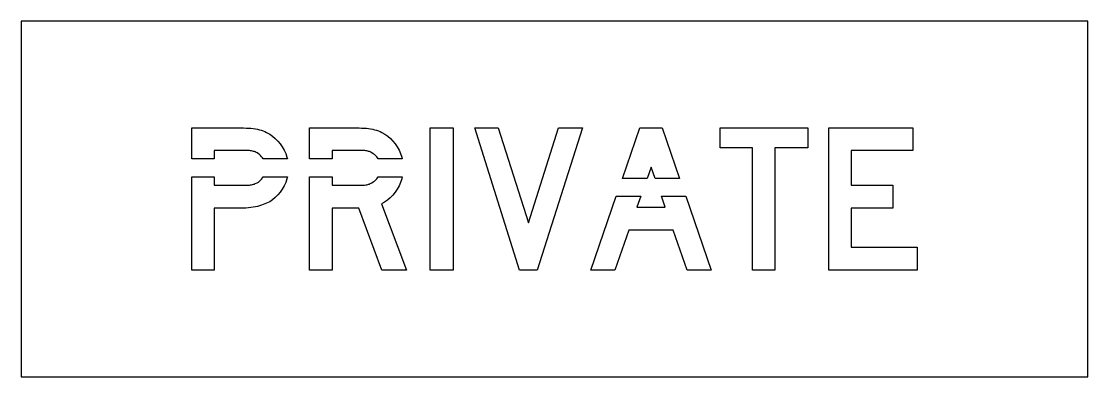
# Model space of a CAD drawing. Extents: x 0 to 30, y 0 to 10.
import ezdxf

# ---------------------------------------------------------------- set-up
doc = ezdxf.new("R2010")
doc.units = 0
doc.layers.add('CUT', color=7, linetype='Continuous')
doc.layers.add('OUTSIDE', color=1, linetype='Continuous')

msp = doc.modelspace()

# ---------------------------------------------------------------- linework, layer by layer
at = {"layer": 'CUT'}
for points in [[(6.6692, 6.2756), (6.6348, 6.2984), (6.6076, 6.3116), (6.5816, 6.3228), (6.556, 6.3328), (6.5304, 6.3412), (6.5044, 6.3484), (6.4772, 6.3544), (6.448, 6.3592), (6.4168, 6.3628), (6.3824, 6.3652), (6.3444, 6.3672), (6.3028, 6.368), (6.256, 6.3684), (5.428, 6.3684), (5.428, 6.1282), (4.7964, 6.1282), (4.7964, 7), (6.172, 7), (6.2504, 6.9992), (6.3244, 6.9976), (6.3944, 6.994), (6.4608, 6.9892), (6.524, 6.9824), (6.584, 6.9736), (6.6416, 6.9628), (6.6968, 6.95), (6.75, 6.9348), (6.8016, 6.9172), (6.852, 6.8968), (6.9016, 6.8736), (6.9876, 6.8264), (7.0692, 6.7696), (7.146, 6.704), (7.2176, 6.6308), (7.2832, 6.5508), (7.342, 6.4648), (7.3936, 6.374), (7.4372, 6.2792), (7.472, 6.1808), (7.4857, 6.1282), (6.8012, 6.1282), (6.7844, 6.1552), (6.7592, 6.1892), (6.7316, 6.2208), (6.7012, 6.2496)], [(9.9004, 6.2756), (9.8632, 6.2984), (9.8392, 6.3116), (9.8168, 6.3228), (9.7944, 6.3328), (9.7716, 6.3412), (9.748, 6.3484), (9.7228, 6.3544), (9.6952, 6.3592), (9.6648, 6.3628), (9.6304, 6.3652), (9.5916, 6.3672), (9.5476, 6.368), (9.4984, 6.3684), (8.7404, 6.3684), (8.7404, 6.1282), (8.1088, 6.1282), (8.1088, 7), (9.428, 7), (9.5032, 6.9992), (9.5748, 6.9976), (9.6424, 6.994), (9.7072, 6.9892), (9.7688, 6.9824), (9.828, 6.9736), (9.8848, 6.9628), (9.9396, 6.95), (9.9924, 6.9348), (10.044, 6.9172), (10.0944, 6.8968), (10.144, 6.8736), (10.2296, 6.8264), (10.3104, 6.7696), (10.3864, 6.704), (10.4564, 6.6308), (10.52, 6.5508), (10.5772, 6.4648), (10.6268, 6.374), (10.6688, 6.2792), (10.7024, 6.1808), (10.7154, 6.1282), (10.0414, 6.1282), (10.024, 6.1552), (9.9972, 6.1892), (9.9676, 6.2208), (9.9356, 6.2496)], [(11.5052, 3), (11.5052, 7), (12.1508, 7), (12.1508, 3)], [(14.27, 4.3332), (15.1124, 7), (15.786, 7), (14.5088, 3), (14.0176, 3), (12.7544, 7), (13.414, 7)], [(17.3996, 7), (18.0312, 7), (18.5193, 5.5808), (17.8311, 5.5808), (17.7224, 5.8912), (17.6099, 5.5808), (16.9117, 5.5808)], [(20.5716, 6.4384), (19.6596, 6.4384), (19.6596, 7), (22.1296, 7), (22.1296, 6.4384), (21.2032, 6.4384), (21.2032, 3), (20.5716, 3)], [(25.0772, 6.3684), (23.3508, 6.3684), (23.3508, 5.386), (24.5156, 5.386), (24.5156, 4.7404), (23.3508, 4.7404), (23.3508, 3.6456), (25.2036, 3.6456), (25.2036, 3), (22.7192, 3), (22.7192, 7), (25.0772, 7)], [(7.2832, 5.1932), (7.2176, 5.114), (7.146, 5.0424), (7.0692, 4.9788), (6.9876, 4.9248), (6.9016, 4.8808), (6.8548, 4.8604), (6.8056, 4.8412), (6.754, 4.8232), (6.7, 4.8068), (6.6432, 4.792), (6.584, 4.7788), (6.5224, 4.7676), (6.4576, 4.758), (6.3904, 4.7504), (6.3204, 4.7448), (6.2476, 4.7416), (6.172, 4.7404), (5.428, 4.7404), (5.428, 3), (4.7964, 3), (4.7964, 5.6262), (5.428, 5.6262), (5.428, 5.386), (6.256, 5.386), (6.3028, 5.3864), (6.3444, 5.3872), (6.3824, 5.3892), (6.4168, 5.3916), (6.448, 5.3952), (6.4772, 5.4), (6.5044, 5.406), (6.5304, 5.4128), (6.556, 5.4216), (6.5816, 5.4316), (6.6076, 5.4428), (6.6348, 5.456), (6.6692, 5.476), (6.7012, 5.5), (6.7316, 5.528), (6.7592, 5.5592), (6.7844, 5.5932), (6.8045, 5.6262), (7.4874, 5.6262), (7.472, 5.5656), (7.4372, 5.466), (7.3936, 5.37), (7.342, 5.2788)], [(8.7404, 5.6262), (8.7404, 5.386), (9.4984, 5.386), (9.5448, 5.3864), (9.5868, 5.3872), (9.6244, 5.3892), (9.6584, 5.3916), (9.6892, 5.3952), (9.7176, 5.4), (9.744, 5.406), (9.7684, 5.4128), (9.7924, 5.4216), (9.8156, 5.4316), (9.8392, 5.4428), (9.8632, 5.456), (9.9004, 5.4788), (9.9356, 5.5048), (9.9676, 5.5336), (9.9972, 5.5652), (10.024, 5.5992), (10.0414, 5.6262), (10.7169, 5.6262), (10.7024, 5.5652), (10.6684, 5.4656), (10.626, 5.3692), (10.5756, 5.2772), (10.5172, 5.1904), (10.452, 5.11), (10.3804, 5.0364), (10.3024, 4.9708), (10.2188, 4.914), (10.13, 4.8668), (10.8316, 3), (10.144, 3), (9.4984, 4.7404), (8.7404, 4.7404), (8.7404, 3), (8.1088, 3), (8.1088, 5.6262)], [(17.4281, 5.0788), (17.3156, 4.7684), (18.1156, 4.7684), (18.0069, 5.0788), (18.6919, 5.0788), (19.4068, 3), (18.7332, 3), (18.34, 4.1228), (17.0908, 4.1228), (16.698, 3), (16.0244, 3), (16.7391, 5.0788)]]:
    msp.add_lwpolyline(points, close=True, dxfattribs=at)
at = {"layer": 'OUTSIDE'}
msp.add_lwpolyline([(0, 0), (30, 0), (30, 10), (0, 10)], close=True, dxfattribs=at)

doc.saveas('drawing.dxf')
